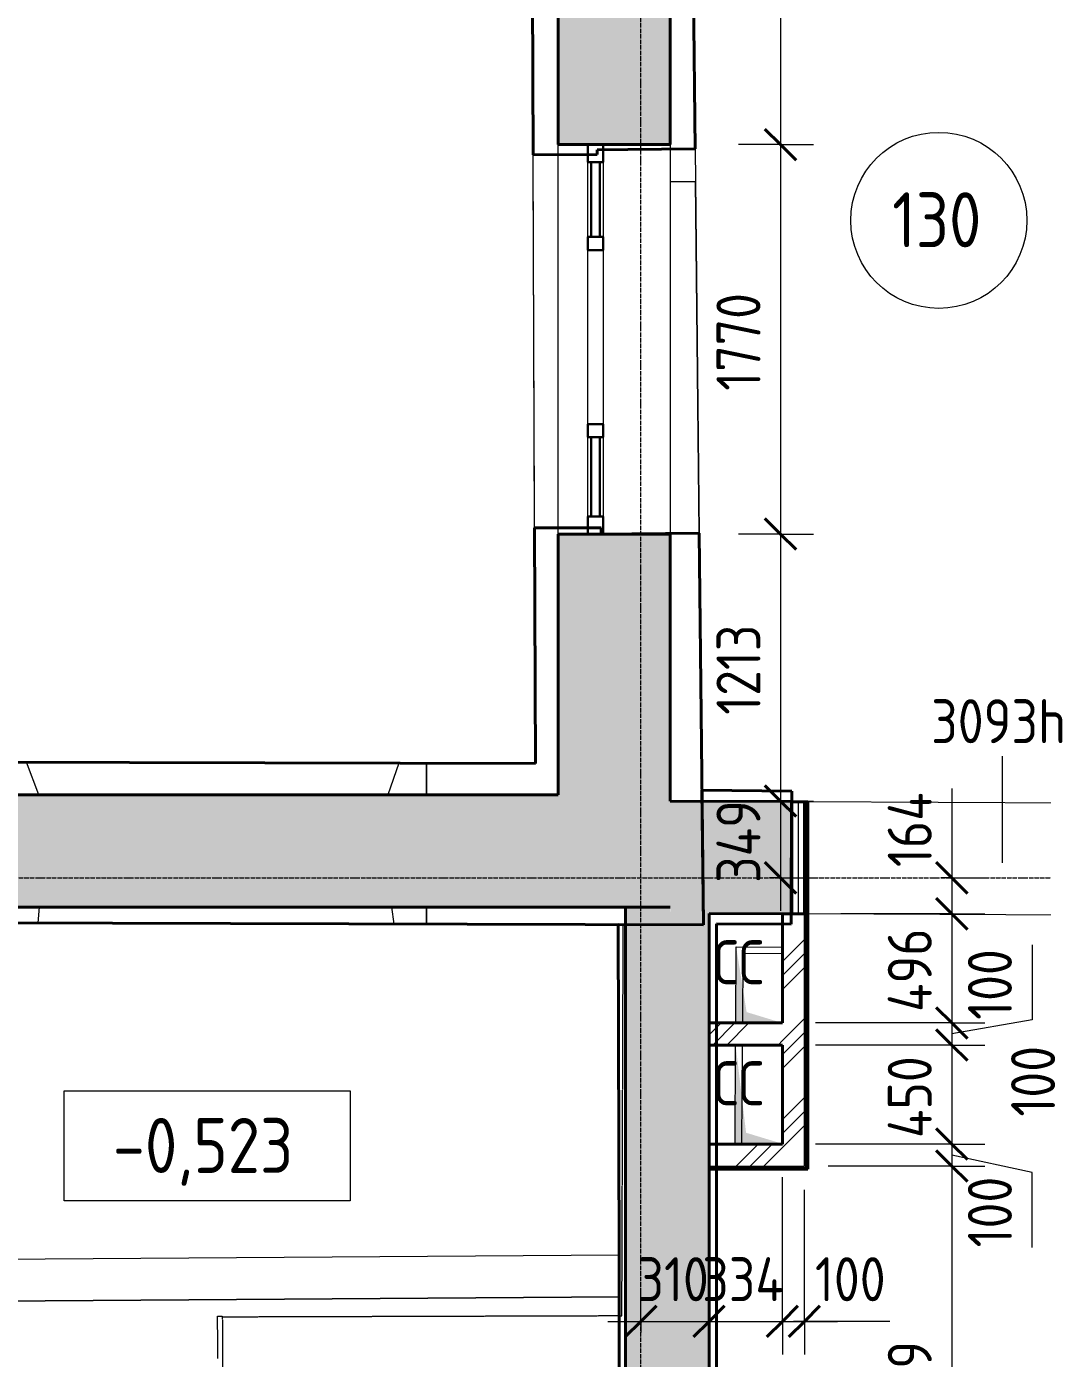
# Model space of a CAD drawing. Header units: millimetres. Extents: x -11886 to 68941, y -8130 to 45506.
# Drawn here: x 43617 to 48235, y 18373 to 24425 of the extents above; entities that cross this region are included whole.
import ezdxf

# ---------------------------------------------------------------- set-up
doc = ezdxf.new("R2010")
doc.units = ezdxf.units.MM
doc.linetypes.add('ADSK_Линия сетки', pattern=[25, 20, -2.5, 0, -2.5])
doc.linetypes.add('ADSK_Сверху', pattern=[4.5, 3, -1.5])
for name, color, linetype, lineweight in [('Аннотация', 7, 'Continuous', 9), ('Витраж', 7, 'Continuous', 18), ('Каркас', 7, 'Continuous', 18), ('Лестницы', 7, 'Continuous', 18), ('Марки помещений', 7, 'Continuous', 20), ('Оси', 7, 'Continuous', 9), ('Отметки', 7, 'Continuous', 9), ('Панели витража', 7, 'Continuous', 18), ('Перекрытие', 7, 'Continuous', 18), ('Размеры', 7, 'Continuous', 9), ('Размеры-100', 7, 'Continuous', 9), ('Стены', 7, 'Continuous', 18), ('Стены внутренние', 7, 'Continuous', 18), ('Стены наружные', 7, 'Continuous', 18), ('Стены штриховка', 7, 'Continuous', 18), ('Узлы', 7, 'Continuous', 18)]:
    doc.layers.add(name, color=color, linetype=linetype, lineweight=lineweight)
doc.layers.add('Линии', color=7, linetype='Continuous', lineweight=9, true_color=0x00a600)
doc.layers.add('Стены разрез', color=7, linetype='Continuous', lineweight=40, true_color=0xbb5389)
doc.styles.add('GOST Common_1', font='GOST_Common.ttf', dxfattribs={"width": 0.9, "height": 200})
doc.styles.add('GOST Common_2', font='GOST_Common.ttf', dxfattribs={"width": 0.9, "height": 250})
doc.dimstyles.new('ADSK_Основной_2_мм_Округление_до_1_мм_1', dxfattribs={"dimscale": 304.8, "dimtxt": 201.142999, "dimasz": 0.463911, "dimexe": 0.492126, "dimexo": 0.492126, "dimgap": 0.098425, "dimtad": 1, "dimdec": 0, "dimdsep": 46, "dimtxsty": 'GOST Common_1', "dimblk1": 'OBLIQUE', "dimblk2": 'OBLIQUE', "dimsah": 1, "dimcen": 0.09, "dimdle": 0.492126, "dimazin": 2, "dimtfac": 1, "dimtdec": 4, "dimtix": 1, "dimtmove": 1, "dimatfit": 3, "dimfxl": 1, "dimtvp": 1, "dimtolj": 1, "dimtzin": 0, "dimlwd": 20, "dimlwe": 20, "dimarcsym": 2})
doc.dimstyles.new('ADSK_Основной_2_мм_Округление_до_1_мм_2', dxfattribs={"dimscale": 304.8, "dimtxt": 201.142999, "dimasz": 0.463911, "dimexe": 0.492126, "dimexo": 0.492126, "dimgap": 0.098425, "dimtad": 1, "dimdec": 0, "dimdsep": 46, "dimtxsty": 'GOST Common_1', "dimblk1": 'OBLIQUE', "dimblk2": 'OBLIQUE', "dimsah": 1, "dimcen": 0.09, "dimdle": 0.492126, "dimazin": 2, "dimtfac": 1, "dimtdec": 4, "dimtix": 1, "dimtmove": 0, "dimatfit": 3, "dimfxl": 1, "dimtvp": 1, "dimtolj": 1, "dimtzin": 0, "dimlwd": 20, "dimlwe": 20, "dimarcsym": 2})
doc.dimstyles.new('ADSK_Основной_2_мм_Округление_до_1_мм_3', dxfattribs={"dimscale": 304.8, "dimtxt": 201.142999, "dimasz": 0.463911, "dimexe": 0.492126, "dimexo": 0.492126, "dimgap": 0.098425, "dimtad": 1, "dimdec": 0, "dimdsep": 46, "dimtxsty": 'GOST Common_1', "dimblk1": 'OBLIQUE', "dimblk2": 'OBLIQUE', "dimsah": 1, "dimcen": 0.09, "dimdle": 0.492126, "dimazin": 2, "dimtfac": 1, "dimtdec": 4, "dimtix": 1, "dimtmove": 0, "dimatfit": 3, "dimfxl": 1, "dimtvp": 1, "dimtolj": 1, "dimtzin": 0, "dimlwd": 20, "dimlwe": 20, "dimarcsym": 2})
pattern_1 = [(45, (0, 0), (-179.6051, 179.6051), []), (45, (63.5, 0), (0, 359.2102), []), (45, (-63.5, 0), (0, 359.2102), [])]

# ---------------------------------------------------------------- blocks, each defined once
blk = doc.blocks.new('Существующие стены 1 эт - Существующие стены 1 эт-653793-01 План 1-го этажа кладочный')
at = {"layer": 'Стены', "color": 243, "true_color": 0xbb5389}
for p, q in [((45930.2, 21076.8), (45913.6, 25765.5)), ((46351, 23866.7), (46238.2, 23865.5)), ((46657, 23869.9), (46351, 23866.7)), ((46657, 23869.9), (46675.3, 22123.8)), ((46168.2, 23843.3), (45920.4, 23842.5)), ((45926.4, 22146.9), (45920.4, 23842.5)), ((46543.2, 23720.9), (46658.5, 23722.1)), ((46675.2, 22126.4), (46658.5, 23722.1)), ((45926.4, 22146.9), (46168.2, 22147.8)), ((46238.2, 22119.3), (46369.3, 22120.6)), ((46369.3, 22120.6), (46675.3, 22123.8)), ((46674.8, 22126.4), (46543.2, 22125)), ((45309.9, 21078.4), (43617.1, 21082.6)), ((43673.1, 20934.1), (43617.1, 21082.6)), ((43673.1, 20934.1), (43617.1, 21082.6)), ((45309.9, 21078.4), (45258.7, 20934.1)), ((45309.9, 21078.4), (45258.7, 20934.1)), ((45434.5, 21078.1), (45309.9, 21078.4)), ((45434.5, 20934.1), (45434.5, 21078.1)), ((45434.5, 21078.1), (45930.2, 21076.8)), ((45434.5, 21078.1), (45434.5, 20934.1)), ((43669.9, 20351.9), (43676, 20424.1)), ((43669.9, 20351.9), (43676, 20424.1)), ((45276.5, 20424.1), (45286.7, 20347)), ((45276.5, 20424.1), (45286.7, 20347)), ((45434.5, 20346.6), (45434.5, 20424.1)), ((45434.5, 20424.1), (45434.5, 20346.6)), ((43534.5, 20352.3), (43669.9, 20351.9)), ((43669.9, 20351.9), (45286.7, 20347)), ((45286.7, 20347), (45434.5, 20346.6)), ((46306.2, 20344), (45434.5, 20346.6)), ((46339.9, 20343.9), (46306.2, 20344)), ((46310.5, 18842.4), (46306.2, 20344)), ((46306.2, 20344), (46339.9, 20343.9)), ((46311.1, 18747.6), (46310.5, 18842.4)), ((46311.8, 18629.8), (46311.7, 18652.7)), ((46308, 16186.6), (46311.8, 18629.8))]:
    blk.add_line(p, q, dxfattribs=at)
at = {"layer": 'Стены', "color": 233, "true_color": 0xc16495}
blk.add_line((46311.7, 18652.7), (46311.1, 18747.6), dxfattribs=at)
at = {"layer": 'Стены разрез'}
for p, q in [((45920.4, 23842.5), (45912.5, 26070.1)), ((46657, 23869.9), (46641.7, 25326.9)), ((46351, 23866.7), (46211, 23865.2)), ((46211.2, 23843.5), (46211, 23865.2)), ((46657, 23869.9), (46351, 23866.7)), ((45920.4, 23842.5), (46211.2, 23843.5)), ((45926.4, 22146.9), (46229, 22148)), ((45926.4, 22146.9), (45930.2, 21076.8)), ((46229, 22148), (46229.3, 22119.2)), ((46229.3, 22119.2), (46369.3, 22120.6)), ((46675.3, 22123.8), (46369.3, 22120.6)), ((46693.9, 20342.8), (46675.3, 22123.8)), ((45930.2, 21076.8), (41524.8, 21087.8)), ((47095.5, 20949.8), (46687.5, 20954.7)), ((46687.5, 20954.7), (46693.9, 20342.8)), ((47095.5, 20949.8), (47093.6, 20346.8)), ((42668.3, 20354.9), (46693.9, 20342.8)), ((46693.9, 20342.8), (46306.2, 20344)), ((46306.2, 20344), (46310.5, 18842.4)), ((46753.5, 20347.9), (47093.6, 20346.8)), ((46753.5, 20347.9), (46754.6, 12979.9)), ((46310.5, 18842.4), (46311.1, 18747.6)), ((46311.7, 18652.7), (46311.8, 18629.8)), ((46311.8, 18629.8), (46303.4, 13275.5))]:
    blk.add_line(p, q, dxfattribs=at)
at = {"layer": 'Стены разрез', "color": 233, "true_color": 0xc16495}
blk.add_line((46311.1, 18747.6), (46311.7, 18652.7), dxfattribs=at)
blk = doc.blocks.new('ADSK_БалкаЖБ_Прямоугольная - 189_7х233мм-820221-01 План 1-го этажа кладочный')
at = {"layer": 'Каркас'}
for p, q in [((-1818.2, 94.8), (-1818.2, 0)), ((-1818.2, -94.9), (-1818.2, 94.8)), ((1818.2, 94.8), (-1818.2, 94.8)), ((-1818.2, 94.8), (1818.2, 94.8)), ((1818.2, 94.8), (1818.2, -94.9)), ((1818.2, -53.3), (1818.2, 94.8)), ((-1818.2, 0), (-1818.2, -94.9)), ((1818.2, -94.9), (1818.2, -53.3)), ((-1818.2, -94.9), (1818.2, -94.9)), ((-1818.2, -94.9), (1817.9, -94.9))]:
    blk.add_line(p, q, dxfattribs=at)
blk = doc.blocks.new('Системная панель - _AR_Стекло_40мм_привязка по центру-V94-01 План 1-го этажа кладочный')
at = {"layer": 'Панели витража', "lineweight": 30}
for p, q in [((180, 20), (-180, 20)), ((-180, 20), (-180, -20)), ((180, -20), (180, 20)), ((-180, -20), (180, -20))]:
    blk.add_line(p, q, dxfattribs=at)
blk = doc.blocks.new('Прямоугольный импост - 70х20_60мм-V95-01 План 1-го этажа кладочный')
at = {"layer": 'Витраж', "lineweight": 30}
for p, q in [((-80, 35), (0, 35)), ((-80, -35), (-80, 35)), ((0, 35), (0, -35)), ((0, -35), (-80, -35))]:
    blk.add_line(p, q, dxfattribs=at)
blk = doc.blocks.new('Прямоугольный импост - 70х20_60мм-V96-01 План 1-го этажа кладочный')
at = {"layer": 'Витраж', "lineweight": 30}
for p, q in [((0, 35), (-80, 35)), ((-80, 35), (-80, -35)), ((0, -35), (0, 35)), ((-80, -35), (0, -35))]:
    blk.add_line(p, q, dxfattribs=at)
blk = doc.blocks.new('Системная панель - _AR_Стекло_40мм_привязка по центру-1425111-01 План 1-го этажа кладочный')
at = {"layer": 'Панели витража', "lineweight": 30}
for p, q in [((170, 20), (-170, 20)), ((-170, 20), (-170, -20)), ((170, -20), (170, 20)), ((-170, -20), (170, -20))]:
    blk.add_line(p, q, dxfattribs=at)
blk = doc.blocks.new('Прямоугольный импост - 70х60мм-1225009-01 План 1-го этажа кладочный')
at = {"layer": 'Витраж'}
for p, q in [((-6006, 9731.9), (-6006, 10091.9)), ((-5936, 10091.9), (-5936, 9731.9))]:
    blk.add_line(p, q, dxfattribs=at)
blk = doc.blocks.new('Прямоугольный импост - 70х60мм-1425109-01 План 1-го этажа кладочный')
at = {"layer": 'Витраж'}
for p, q in [((46168.2, 23469.2), (46168.2, 23809.2)), ((46238.2, 23809.2), (46238.2, 23469.2))]:
    blk.add_line(p, q, dxfattribs=at)
blk = doc.blocks.new('Прямоугольный импост - 70х60мм-V97-01 План 1-го этажа кладочный')
at = {"layer": 'Витраж', "lineweight": 30}
for p, q in [((-30, 35), (30, 35)), ((-30, -35), (-30, 35)), ((30, 35), (30, -35)), ((30, -35), (-30, -35))]:
    blk.add_line(p, q, dxfattribs=at)
blk = doc.blocks.new('Прямоугольный импост - 70х60мм-1243040-01 План 1-го этажа кладочный')
at = {"layer": 'Витраж'}
for p, q in [((46168.2, 22619.2), (46168.2, 23409.2)), ((46238.2, 23409.2), (46238.2, 22619.2))]:
    blk.add_line(p, q, dxfattribs=at)
blk = doc.blocks.new('ADSK_Марка_Помещение_ОдноЗначение - Номер-247393-01 План 1-го этажа кладочный')
at = {"layer": 'Марки помещений'}
blk.add_circle((0, 0), 4, dxfattribs=at)
blk = doc.blocks.new('Высотные отметки - Рамка-5093-01 План 1-го этажа кладочный')
at = {"layer": 'Аннотация', "lineweight": 20}
for p, q in [((-6.5, 0), (-6.5, 5)), ((-6.5, 5), (6.5, 5)), ((6.5, 5), (6.5, 0)), ((6.5, 0), (-6.5, 0))]:
    blk.add_line(p, q, dxfattribs=at)
blk = doc.blocks.new('DIMBLOCK484-01 План 1-го этажа кладочный')
at = {"layer": 'Размеры-100', "lineweight": 40, "transparency": 16777216}
for p, q in [((48574.4, 19953.9), (48503.7, 20024.6)), ((48574.4, 19853.9), (48503.7, 19924.6)), ((48574.4, 19953.9), (48645.1, 19883.2)), ((48574.4, 19853.9), (48645.1, 19783.2))]:
    blk.add_line(p, q, dxfattribs=at)
at = {"layer": 'Размеры-100', "lineweight": 20, "transparency": 16777216}
for p, q in [((48574.4, 19953.9), (48424.4, 19953.9)), ((48574.4, 19853.9), (48574.4, 19953.9)), ((48574.4, 19953.9), (48924.4, 19953.9)), ((48384.3, 19812.4), (48574.4, 19903.9)), ((48574.4, 19853.9), (48424.4, 19853.9)), ((48574.4, 19853.9), (48866.9, 19853.9)), ((48384.3, 19471.5), (48384.3, 19812.4))]:
    blk.add_line(p, q, dxfattribs=at)
at = {"layer": 'Размеры-100', "color": 0, "lineweight": 20, "transparency": 16777216, "insert": (48093, 19471.5), "char_height": 200, "width": 409.104, "attachment_point": 1, "rotation": 90, "line_spacing_factor": 1.022761, "style": 'GOST Common_1'}
blk.add_mtext('100', dxfattribs=at)
blk = doc.blocks.new('_Oblique')
at = {"color": 0, "linetype": 'ByBlock', "lineweight": -2}
blk.add_line((-0.5, -0.5), (0.5, 0.5), dxfattribs=at)
blk = doc.blocks.new('DIMBLOCK487-01 План 1-го этажа кладочный')
at = {"layer": 'Размеры-100', "lineweight": 20, "transparency": 16777216}
for p, q in [((47823.7, 20963.3), (47823.7, 20605.3)), ((47823.7, 20706.8), (47823.7, 20393)), ((47823.7, 20605.3), (47823.7, 20474.9)), ((47823.7, 20556.8), (47773.7, 20556.8)), ((47823.7, 20556.8), (47973.7, 20556.8)), ((47823.7, 20393), (47318.5, 20393)), ((47823.7, 20393), (47973.7, 20393))]:
    blk.add_line(p, q, dxfattribs=at)
at = {"layer": 'Размеры-100', "lineweight": 40, "transparency": 16777216}
for p, q in [((47823.7, 20556.8), (47753, 20627.5)), ((47823.7, 20556.8), (47894.4, 20486.1)), ((47823.7, 20393), (47753, 20463.7)), ((47823.7, 20393), (47894.4, 20322.3))]:
    blk.add_line(p, q, dxfattribs=at)
at = {"layer": 'Размеры-100', "color": 0, "lineweight": 20, "transparency": 16777216, "insert": (47532.4, 20605.3), "char_height": 200, "width": 429.56, "attachment_point": 1, "rotation": 90, "line_spacing_factor": 1.022761, "style": 'GOST Common_1'}
blk.add_mtext('164', dxfattribs=at)
blk = doc.blocks.new('DIMBLOCK488-01 План 1-го этажа кладочный')
at = {"layer": 'Размеры-100', "lineweight": 40, "transparency": 16777216}
for p, q in [((47823.7, 20393), (47753, 20463.7)), ((47823.7, 20393), (47894.4, 20322.3)), ((47823.7, 19896.9), (47753, 19967.6)), ((47823.7, 19896.9), (47894.4, 19826.2))]:
    blk.add_line(p, q, dxfattribs=at)
at = {"layer": 'Размеры-100', "lineweight": 20, "transparency": 16777216}
for p, q in [((47823.7, 20393), (47318.5, 20393)), ((47823.7, 20393), (47823.7, 19896.9)), ((47823.7, 20393), (47973.7, 20393)), ((47823.7, 19896.9), (47203.5, 19896.9)), ((47823.7, 19896.9), (47973.7, 19896.9))]:
    blk.add_line(p, q, dxfattribs=at)
at = {"layer": 'Размеры-100', "color": 0, "lineweight": 20, "transparency": 16777216, "insert": (47532.4, 19947.2), "char_height": 200, "width": 474.561, "attachment_point": 1, "rotation": 90, "line_spacing_factor": 1.022761, "style": 'GOST Common_1'}
blk.add_mtext('496', dxfattribs=at)
blk = doc.blocks.new('DIMBLOCK489-01 План 1-го этажа кладочный')
at = {"layer": 'Размеры-100', "lineweight": 20, "transparency": 16777216}
for p, q in [((48188.3, 20252.2), (48188.3, 19911.3)), ((47823.7, 19896.9), (47203.5, 19896.9)), ((48188.3, 19911.3), (47823.7, 19846.9)), ((47823.7, 19896.9), (47823.7, 19796.9)), ((47823.7, 19896.9), (47973.7, 19896.9)), ((47823.7, 19796.9), (47203.5, 19796.9)), ((47823.7, 19796.9), (47973.7, 19796.9))]:
    blk.add_line(p, q, dxfattribs=at)
at = {"layer": 'Размеры-100', "lineweight": 40, "transparency": 16777216}
for p, q in [((47823.7, 19896.9), (47753, 19967.6)), ((47823.7, 19796.9), (47753, 19867.6)), ((47823.7, 19896.9), (47894.4, 19826.2)), ((47823.7, 19796.9), (47894.4, 19726.2))]:
    blk.add_line(p, q, dxfattribs=at)
at = {"layer": 'Размеры-100', "color": 0, "lineweight": 20, "transparency": 16777216, "insert": (47896.9, 19911.3), "char_height": 200, "width": 409.104, "attachment_point": 1, "rotation": 90, "line_spacing_factor": 1.022761, "style": 'GOST Common_1'}
blk.add_mtext('100', dxfattribs=at)
blk = doc.blocks.new('DIMBLOCK490-01 План 1-го этажа кладочный')
at = {"layer": 'Размеры-100', "lineweight": 40, "transparency": 16777216}
for p, q in [((47823.7, 19796.9), (47753, 19867.6)), ((47823.7, 19796.9), (47894.4, 19726.2)), ((47823.7, 19346.9), (47753, 19417.6)), ((47823.7, 19346.9), (47894.4, 19276.2))]:
    blk.add_line(p, q, dxfattribs=at)
at = {"layer": 'Размеры-100', "lineweight": 20, "transparency": 16777216}
for p, q in [((47823.7, 19796.9), (47203.5, 19796.9)), ((47823.7, 19796.9), (47823.7, 19346.9)), ((47823.7, 19796.9), (47973.7, 19796.9)), ((47823.7, 19346.9), (47203.5, 19346.9)), ((47823.7, 19346.9), (47973.7, 19346.9))]:
    blk.add_line(p, q, dxfattribs=at)
at = {"layer": 'Размеры-100', "color": 0, "lineweight": 20, "transparency": 16777216, "insert": (47532.4, 19374.2), "char_height": 200, "width": 474.561, "attachment_point": 1, "rotation": 90, "line_spacing_factor": 1.022761, "style": 'GOST Common_1'}
blk.add_mtext('450', dxfattribs=at)
blk = doc.blocks.new('DIMBLOCK491-01 План 1-го этажа кладочный')
at = {"layer": 'Размеры-100', "lineweight": 40, "transparency": 16777216}
for p, q in [((47823.7, 19346.9), (47753, 19417.6)), ((47823.7, 19246.9), (47753, 19317.6)), ((47823.7, 19346.9), (47894.4, 19276.2)), ((47823.7, 19246.9), (47894.4, 19176.2))]:
    blk.add_line(p, q, dxfattribs=at)
at = {"layer": 'Размеры-100', "lineweight": 20, "transparency": 16777216}
for p, q in [((47823.7, 19346.9), (47203.5, 19346.9)), ((47823.7, 19346.9), (47823.7, 19246.9)), ((47823.7, 19346.9), (47973.7, 19346.9)), ((48188.3, 19218.1), (47823.7, 19296.9)), ((47823.7, 19246.9), (47261, 19246.9)), ((47823.7, 19246.9), (47973.7, 19246.9)), ((48188.3, 18877.1), (48188.3, 19218.1))]:
    blk.add_line(p, q, dxfattribs=at)
at = {"layer": 'Размеры-100', "color": 0, "lineweight": 20, "transparency": 16777216, "insert": (47896.9, 18877.1), "char_height": 200, "width": 409.104, "attachment_point": 1, "rotation": 90, "line_spacing_factor": 1.022761, "style": 'GOST Common_1'}
blk.add_mtext('100', dxfattribs=at)
blk = doc.blocks.new('DIMBLOCK492-01 План 1-го этажа кладочный')
at = {"layer": 'Размеры-100', "lineweight": 40, "transparency": 16777216}
for p, q in [((47823.7, 19246.9), (47753, 19317.6)), ((47823.7, 19246.9), (47894.4, 19176.2)), ((47823.7, 17198), (47753, 17268.7)), ((47823.7, 17198), (47894.4, 17127.3))]:
    blk.add_line(p, q, dxfattribs=at)
at = {"layer": 'Размеры-100', "lineweight": 20, "transparency": 16777216}
for p, q in [((47823.7, 19246.9), (47261, 19246.9)), ((47823.7, 19246.9), (47823.7, 17198)), ((47823.7, 19246.9), (47973.7, 19246.9)), ((47823.7, 17198), (47559.3, 17198)), ((47823.7, 17198), (47973.7, 17198))]:
    blk.add_line(p, q, dxfattribs=at)
at = {"layer": 'Размеры-100', "color": 0, "lineweight": 20, "transparency": 16777216, "insert": (47532.4, 17961.6), "char_height": 200, "width": 625.93, "attachment_point": 1, "rotation": 90, "line_spacing_factor": 1.022761, "style": 'GOST Common_1'}
blk.add_mtext('2049', dxfattribs=at)
blk = doc.blocks.new('DIMBLOCK645-01 План 1-го этажа кладочный')
at = {"layer": 'Размеры-100', "lineweight": 40, "transparency": 16777216}
for p, q in [((47044.9, 25951.1), (46974.2, 26021.8)), ((47044.9, 25951.1), (47115.6, 25880.4)), ((47044.9, 23889.2), (46974.2, 23959.9)), ((47044.9, 23889.2), (47115.6, 23818.5))]:
    blk.add_line(p, q, dxfattribs=at)
at = {"layer": 'Размеры-100', "lineweight": 20, "transparency": 16777216}
for p, q in [((47044.9, 25951.1), (46994.8, 25951.1)), ((47044.9, 25951.1), (47044.9, 23889.2)), ((47044.9, 25951.1), (47194.9, 25951.1)), ((47044.9, 23889.2), (46853.2, 23889.2)), ((47044.9, 23889.2), (47194.9, 23889.2))]:
    blk.add_line(p, q, dxfattribs=at)
at = {"layer": 'Размеры-100', "color": 0, "lineweight": 20, "transparency": 16777216, "insert": (46753.5, 24667.9), "char_height": 200, "width": 605.475, "attachment_point": 1, "rotation": 90, "line_spacing_factor": 1.022761, "style": 'GOST Common_1'}
blk.add_mtext('2062', dxfattribs=at)
blk = doc.blocks.new('DIMBLOCK646-01 План 1-го этажа кладочный')
at = {"layer": 'Размеры-100', "lineweight": 40, "transparency": 16777216}
for p, q in [((47044.9, 23889.2), (46974.2, 23959.9)), ((47044.9, 23889.2), (47115.6, 23818.5)), ((47044.9, 22119.2), (46974.2, 22189.9)), ((47044.9, 22119.2), (47115.6, 22048.5))]:
    blk.add_line(p, q, dxfattribs=at)
at = {"layer": 'Размеры-100', "lineweight": 20, "transparency": 16777216}
for p, q in [((47044.9, 23889.2), (46853.2, 23889.2)), ((47044.9, 23889.2), (47044.9, 22119.2)), ((47044.9, 23889.2), (47194.9, 23889.2)), ((47044.9, 22119.2), (46853.2, 22119.2)), ((47044.9, 22119.2), (47194.9, 22119.2))]:
    blk.add_line(p, q, dxfattribs=at)
at = {"layer": 'Размеры-100', "color": 0, "lineweight": 20, "transparency": 16777216, "insert": (46753.5, 22770.6), "char_height": 200, "width": 560.473, "attachment_point": 1, "rotation": 90, "line_spacing_factor": 1.022761, "style": 'GOST Common_1'}
blk.add_mtext('1770', dxfattribs=at)
blk = doc.blocks.new('DIMBLOCK647-01 План 1-го этажа кладочный')
at = {"layer": 'Размеры-100', "lineweight": 40, "transparency": 16777216}
for p, q in [((47044.9, 22119.2), (46974.2, 22189.9)), ((47044.9, 22119.2), (47115.6, 22048.5)), ((47044.9, 20905.8), (46974.2, 20976.5)), ((47044.9, 20905.8), (47115.6, 20835.1))]:
    blk.add_line(p, q, dxfattribs=at)
at = {"layer": 'Размеры-100', "lineweight": 20, "transparency": 16777216}
for p, q in [((47044.9, 22119.2), (46853.2, 22119.2)), ((47044.9, 22119.2), (47044.9, 20905.8)), ((47044.9, 22119.2), (47194.9, 22119.2)), ((47044.9, 20905.8), (46693.2, 20905.8)), ((47044.9, 20905.8), (47194.9, 20905.8))]:
    blk.add_line(p, q, dxfattribs=at)
at = {"layer": 'Размеры-100', "color": 0, "lineweight": 20, "transparency": 16777216, "insert": (46753.5, 21297.7), "char_height": 200, "width": 515.472, "attachment_point": 1, "rotation": 90, "line_spacing_factor": 1.022761, "style": 'GOST Common_1'}
blk.add_mtext('1213', dxfattribs=at)
blk = doc.blocks.new('DIMBLOCK648-01 План 1-го этажа кладочный')
at = {"layer": 'Размеры-100', "lineweight": 40, "transparency": 16777216}
for p, q in [((47044.9, 20905.8), (46974.2, 20976.5)), ((47044.9, 20905.8), (47115.6, 20835.1)), ((47044.9, 20556.8), (46974.2, 20627.5)), ((47044.9, 20556.8), (47115.6, 20486.1))]:
    blk.add_line(p, q, dxfattribs=at)
at = {"layer": 'Размеры-100', "lineweight": 20, "transparency": 16777216}
for p, q in [((47044.9, 20905.8), (46693.2, 20905.8)), ((47044.9, 20905.8), (47044.9, 20406.8)), ((47044.9, 20905.8), (47194.9, 20905.8)), ((47044.9, 20556.8), (46994.8, 20556.8)), ((47044.9, 20556.8), (47194.9, 20556.8))]:
    blk.add_line(p, q, dxfattribs=at)
at = {"layer": 'Размеры-100', "color": 0, "lineweight": 20, "transparency": 16777216, "insert": (46753.5, 20533.6), "char_height": 200, "width": 474.561, "attachment_point": 1, "rotation": 90, "line_spacing_factor": 1.022761, "style": 'GOST Common_1'}
blk.add_mtext('349', dxfattribs=at)
blk = doc.blocks.new('DIMBLOCK732-01 План 1-го этажа кладочный')
at = {"layer": 'Размеры-100', "lineweight": 20, "transparency": 16777216}
for p, q in [((46409.9, 18540.9), (46409.9, 18690.9)), ((46719.9, 18540.9), (46719.9, 18690.9)), ((46259.9, 18540.9), (46719.9, 18540.9)), ((46409.9, 18540.9), (46409.9, 18490.9)), ((46719.9, 18540.9), (46719.9, 18490.9))]:
    blk.add_line(p, q, dxfattribs=at)
at = {"layer": 'Размеры-100', "lineweight": 40, "transparency": 16777216}
for p, q in [((46409.9, 18540.9), (46480.6, 18611.6)), ((46719.9, 18540.9), (46790.6, 18611.6)), ((46409.9, 18540.9), (46339.2, 18470.2)), ((46719.9, 18540.9), (46649.2, 18470.2))]:
    blk.add_line(p, q, dxfattribs=at)
at = {"layer": 'Размеры-100', "color": 0, "lineweight": 20, "transparency": 16777216, "insert": (46394.4, 18832.3), "char_height": 200, "width": 409.104, "attachment_point": 1, "line_spacing_factor": 1.022761, "style": 'GOST Common_1'}
blk.add_mtext('310', dxfattribs=at)
blk = doc.blocks.new('DIMBLOCK733-01 План 1-го этажа кладочный')
at = {"layer": 'Размеры-100', "lineweight": 20, "transparency": 16777216}
for p, q in [((47053.5, 18540.9), (47053.5, 19196.9)), ((46719.9, 18540.9), (46719.9, 18690.9)), ((46719.9, 18540.9), (47053.5, 18540.9)), ((46719.9, 18540.9), (46719.9, 18490.9)), ((47053.5, 18540.9), (47053.5, 18390.9))]:
    blk.add_line(p, q, dxfattribs=at)
at = {"layer": 'Размеры-100', "lineweight": 40, "transparency": 16777216}
for p, q in [((46719.9, 18540.9), (46790.6, 18611.6)), ((47053.5, 18540.9), (47124.2, 18611.6)), ((46719.9, 18540.9), (46649.2, 18470.2)), ((47053.5, 18540.9), (46982.8, 18470.2))]:
    blk.add_line(p, q, dxfattribs=at)
at = {"layer": 'Размеры-100', "color": 0, "lineweight": 20, "transparency": 16777216, "insert": (46688.9, 18832.3), "char_height": 200, "width": 474.561, "attachment_point": 1, "line_spacing_factor": 1.022761, "style": 'GOST Common_1'}
blk.add_mtext('334', dxfattribs=at)
blk = doc.blocks.new('DIMBLOCK734-01 План 1-го этажа кладочный')
at = {"layer": 'Размеры-100', "lineweight": 20, "transparency": 16777216}
for p, q in [((47053.5, 18540.9), (47053.5, 19196.9)), ((47153.5, 18540.9), (47153.5, 19139.4)), ((47053.5, 18540.9), (47303.5, 18540.9)), ((47053.5, 18540.9), (47053.5, 18390.9)), ((47201.5, 18540.9), (47103.5, 18540.9)), ((47153.5, 18540.9), (47153.5, 18390.9)), ((47542.4, 18540.9), (47201.5, 18540.9))]:
    blk.add_line(p, q, dxfattribs=at)
at = {"layer": 'Размеры-100', "lineweight": 40, "transparency": 16777216}
for p, q in [((47053.5, 18540.9), (47124.2, 18611.6)), ((47153.5, 18540.9), (47224.2, 18611.6)), ((47053.5, 18540.9), (46982.8, 18470.2)), ((47153.5, 18540.9), (47082.8, 18470.2))]:
    blk.add_line(p, q, dxfattribs=at)
at = {"layer": 'Размеры-100', "color": 0, "lineweight": 20, "transparency": 16777216, "insert": (47201.5, 18832.3), "char_height": 200, "width": 409.104, "attachment_point": 1, "line_spacing_factor": 1.022761, "style": 'GOST Common_1'}
blk.add_mtext('100', dxfattribs=at)

msp = doc.modelspace()

# ---------------------------------------------------------------- hatches: boundary and pattern name
at = {"layer": 'Стены внутренние', "true_color": 0xc0c0c0}
msp.add_hatch(color=9, dxfattribs=at).paths.add_polyline_path([(46339.9, 12936.8), (46719.9, 12940.4), (46719.9, 20395), (46543.2, 20395.8), (46542.5, 20424.1), (46339.9, 20424.1), (46339.9, 12979.9)])
at = {"layer": 'Стены внутренние', "lineweight": 9}
h = msp.add_hatch(dxfattribs=at)
h.set_pattern_fill('FP_3', color=256, style=0, pattern_type=2)
h.set_pattern_definition(pattern_1)
h.paths.add_polyline_path([(47053.5, 19246.9), (47153.5, 19246.9), (47153.5, 20393), (47053.5, 20393), (47053.5, 19346.9)])
h = msp.add_hatch(dxfattribs=at)
h.set_pattern_fill('FP_3', color=256, style=0, pattern_type=2)
h.set_pattern_definition(pattern_1)
h.paths.add_polyline_path([(46719.9, 19796.9), (47053.5, 19796.9), (47053.5, 19896.9), (46719.9, 19896.9)])
h = msp.add_hatch(dxfattribs=at)
h.set_pattern_fill('FP_3', color=256, style=0, pattern_type=2)
h.set_pattern_definition(pattern_1)
h.paths.add_polyline_path([(46834.3, 19246.9), (47053.5, 19246.9), (47053.5, 19346.9), (46719.9, 19346.9), (46719.9, 19246.9), (46754.6, 19246.9)])
at = {"layer": 'Стены наружные', "true_color": 0xc0c0c0}
h = msp.add_hatch(color=9, dxfattribs=at)
h.paths.add_polyline_path([(46078.8, 20934.1), (46543.2, 20934.1), (46543.2, 22119.2), (46033.2, 22119.2), (46033.2, 20934.1)])
h.paths.add_polyline_path([(46033.2, 23889.2), (46543.2, 23889.2), (46543.2, 26071.1), (46033.2, 26070.1), (46033.2, 23913)])
h.paths.add_polyline_path([(46033.2, 27841.1), (46543.2, 27841.1), (46543.2, 30057.4), (46033.2, 30057.4), (46033.2, 27929.2)])
h.paths.add_polyline_path([(46399.5, 31827.4), (46543.2, 31827.4), (46543.2, 34118.8), (46033.2, 34118.8), (46033.2, 31827.4), (46396.8, 31827.4)])
h.paths.add_polyline_path([(46187.7, 35888.8), (46543.2, 35888.8), (46543.2, 43249.2), (46033.2, 43249.2), (46033.2, 35888.8)])
h = msp.add_hatch(color=9, dxfattribs=at)
h.paths.add_polyline_path([(46507.7, 20424.1), (46543.2, 20424.1), (46543.2, 20934.1), (41597.6, 20934.1), (41597.6, 20424.1), (42559, 20424.9), (42630.3, 20425.5), (42630.3, 20424.1), (46339.9, 20424.1)])
h.paths.add_polyline_path([(38666.8, 20424.1), (39867.6, 20424.1), (39867.6, 20934.1), (37457.2, 20934.1), (37457.2, 20424.1), (38636.1, 20424.1)])
h.paths.add_polyline_path([(35727.2, 20424.1), (35727.2, 20934.1), (34466.1, 20934.1), (34466.1, 20424.1), (34489, 20424.1)])
h.paths.add_polyline_path([(32259.6, 20424.1), (32736.1, 20424.1), (32736.1, 20934.1), (30807, 20934.1), (30807, 20673.6), (30826.8, 20673.6), (30827.2, 20424.1), (31552.6, 20424.1)])
h = msp.add_hatch(color=9, dxfattribs=at)
h.paths.add_polyline_path([(49555.8, 20381.9), (49558.1, 20891.9), (49077, 20893.7), (49074.6, 20384.1), (49537.9, 20382)])
h.paths.add_polyline_path([(47093, 20393.3), (47095.4, 20903.3), (46543.2, 20905.8), (46543.2, 20395.8), (47053.5, 20393.5)])
at = {"layer": 'Узлы', "true_color": 0x808080}
for points in [[(46890.7, 19896.9), (47053.5, 19896.9), (46890.7, 19946.4), (46843.2, 20242), (46841.2, 19896.9), (46873, 19896.9)], [(46838, 19347.9), (47053.5, 19347.9), (46888.2, 19398.1), (46840.6, 19796.9), (46838.3, 19398.1)]]:
    msp.add_hatch(color=8, dxfattribs=at).paths.add_polyline_path(points)

# ---------------------------------------------------------------- linework, layer by layer
at = {"layer": 'Аннотация'}
msp.add_line((48054.2, 20624.9), (48054.2, 21108.9), dxfattribs=at)
at = {"layer": 'Лестницы', "linetype": 'ADSK_Сверху'}
for p, q in [((46329.7, 20343.9), (42668.3, 20354.9)), ((46323.5, 18565.6), (46329.7, 20343.9)), ((44485.3, 18564.5), (44506.9, 18564.5)), ((44486.6, 18372.7), (44485.3, 18564.5)), ((46306.9, 18565.5), (44506.9, 18560.2)), ((46306.9, 18565.5), (44506.9, 18560.2)), ((44506.9, 18564.5), (44506.9, 18560.2)), ((44506.9, 18560.2), (44517.5, 14973.4)), ((46306.9, 18565.5), (46323.5, 18565.6)), ((46306.9, 18565.5), (46317.5, 14978.7))]:
    msp.add_line(p, q, dxfattribs=at)
at = {"layer": 'Линии', "color": 8, "lineweight": 18, "true_color": 0x808080}
for p, q in [((46873, 20213.5), (46871.2, 19896.9)), ((47053.5, 20212), (46873, 20213.5)), ((46870.6, 19796.9), (46868, 19347.9))]:
    msp.add_line(p, q, dxfattribs=at)
at = {"layer": 'Оси', "linetype": 'ADSK_Линия сетки'}
for p, q in [((46409.9, -7330.4), (46409.9, 44534.8)), ((-11086.2, 20556.8), (57141.7, 20556.8))]:
    msp.add_line(p, q, dxfattribs=at)
at = {"layer": 'Перекрытие', "color": 7, "true_color": 0xffffff}
for p, q in [((47095.4, 20903.3), (47153.5, 20903)), ((47153.5, 20903), (47153.5, 20901.6))]:
    msp.add_line(p, q, dxfattribs=at)
at = {"layer": 'Перекрытие', "color": 136, "true_color": 0x008080}
for p, q in [((46841.2, 19896.9), (46843.2, 20243.8)), ((46843.2, 20243.8), (47053.5, 20242)), ((46838, 19347.9), (46840.6, 19796.9)), ((47053.5, 19347.9), (46838, 19347.9))]:
    msp.add_line(p, q, dxfattribs=at)
at = {"layer": 'Стены внутренние', "lineweight": 40}
for p, q in [((47096.5, 20901.6), (47096.5, 20393)), ((47168.5, 20901.6), (47096.5, 20901.6)), ((47168.5, 20393), (47168.5, 20901.6)), ((46339.9, 20424.1), (46339.9, 12936.8)), ((46543.2, 20424.1), (46339.9, 20424.1)), ((46719.9, 16736.5), (46719.9, 20395)), ((47053.5, 20393.5), (47053.5, 19896.9)), ((47168.5, 20392.9), (47053.5, 20393.5)), ((47096.5, 20393), (47168.5, 20393)), ((47168.5, 19231.9), (47168.5, 20392.9)), ((47053.5, 19896.9), (46719.9, 19896.9)), ((46719.9, 19796.9), (47053.5, 19796.9)), ((47053.5, 19796.9), (47053.5, 19346.9)), ((47053.5, 19346.9), (46719.9, 19346.9)), ((46719.9, 19231.9), (47168.5, 19231.9))]:
    msp.add_line(p, q, dxfattribs=at)
at = {"layer": 'Стены наружные', "lineweight": 40}
for p, q in [((46033.2, 26071.1), (46033.2, 23889.2)), ((46543.2, 23889.2), (46543.2, 25923.1)), ((46033.2, 23889.2), (46543.2, 23889.2)), ((46033.2, 22119.2), (46033.2, 20934.1)), ((46543.2, 22119.2), (46033.2, 22119.2)), ((46543.2, 20905.8), (46543.2, 22119.2)), ((46033.2, 20934.1), (41597.6, 20934.1)), ((47095.4, 20903.3), (46543.2, 20905.8)), ((47093, 20393.3), (47095.4, 20903.3)), ((41597.6, 20424.1), (46339.9, 20424.1)), ((46719.9, 20395), (47053.5, 20393.5))]:
    msp.add_line(p, q, dxfattribs=at)
at = {"layer": 'Стены наружные'}
for p, q in [((46033.2, 22119.2), (46033.2, 23889.2)), ((46543.2, 23889.2), (46543.2, 22119.2)), ((47153.5, 20903), (48974.4, 20894.6)), ((48959.4, 20384.7), (47168.5, 20392.9))]:
    msp.add_line(p, q, dxfattribs=at)
at = {"layer": 'Стены штриховка'}
for p, q in [((47126.5, 20393), (47126.5, 20901.6)), ((47151.5, 20393), (47151.5, 20901.6)), ((47153.5, 19246.9), (47153.5, 20901.6)), ((47159.5, 20393), (47159.5, 20901.6)), ((47159.5, 19240.9), (47159.5, 20393)), ((46719.9, 19246.9), (47153.5, 19246.9)), ((46719.9, 19240.9), (47159.5, 19240.9))]:
    msp.add_line(p, q, dxfattribs=at)

# ---------------------------------------------------------------- block references
at = {"layer": 'Витраж', "extrusion": (0, 0, -1), "rotation": 90.00000000000026}
for name, p in [('Прямоугольный импост - 70х20_60мм-V95-01 План 1-го этажа кладочный', (-46203.2, 23889.2)), ('Прямоугольный импост - 70х60мм-V97-01 План 1-го этажа кладочный', (-46203.2, 23439.2)), ('Прямоугольный импост - 70х60мм-V97-01 План 1-го этажа кладочный', (-46203.2, 22589.2))]:
    msp.add_blockref(name, p, dxfattribs=at)
at = {"layer": 'Витраж'}
for name, p in [('Прямоугольный импост - 70х60мм-1425109-01 План 1-го этажа кладочный', (0, 0)), ('Прямоугольный импост - 70х60мм-1243040-01 План 1-го этажа кладочный', (0, 0)), ('Прямоугольный импост - 70х60мм-1225009-01 План 1-го этажа кладочный', (52174.3, 12467.2))]:
    msp.add_blockref(name, p, dxfattribs=at)
at = {"layer": 'Витраж', "rotation": 269.9999999999997}
msp.add_blockref('Прямоугольный импост - 70х20_60мм-V96-01 План 1-го этажа кладочный', (46203.2, 22119.2), dxfattribs=at)
at = {"layer": 'Каркас', "rotation": 180.4020077192903}
msp.add_blockref('ADSK_БалкаЖБ_Прямоугольная - 189_7х233мм-820221-01 План 1-го этажа кладочный', (44492.9, 18734.8), dxfattribs=at)
at = {"layer": 'Марки помещений', "xscale": 99.99999999999993, "yscale": 99.99999999999993, "zscale": 99.99999999999993}
msp.add_blockref('ADSK_Марка_Помещение_ОдноЗначение - Номер-247393-01 План 1-го этажа кладочный', (47764.5, 23544.7), dxfattribs=at)
at = {"layer": 'Отметки', "lineweight": 20, "xscale": 99.99999999999993, "yscale": 99.99999999999993, "zscale": 99.99999999999993}
msp.add_blockref('Высотные отметки - Рамка-5093-01 План 1-го этажа кладочный', (44437.7, 19088.6), dxfattribs=at)
at = {"layer": 'Панели витража', "rotation": 89.99999999999974}
for name, p in [('Системная панель - _AR_Стекло_40мм_привязка по центру-1425111-01 План 1-го этажа кладочный', (46203.2, 23639.2)), ('Системная панель - _AR_Стекло_40мм_привязка по центру-V94-01 План 1-го этажа кладочный', (46203.2, 22379.2))]:
    msp.add_blockref(name, p, dxfattribs=at)
at = {"layer": 'Стены разрез'}
msp.add_blockref('Существующие стены 1 эт - Существующие стены 1 эт-653793-01 План 1-го этажа кладочный', (0, 0), dxfattribs=at)

# ---------------------------------------------------------------- texts
at = {"layer": 'Аннотация', "char_height": 200, "attachment_point": 1, "style": 'GOST Common_1'}
for s, insert, width in [('3093h', (47729.8, 21368.5), 779.24), ('СС', (46740.7, 20272.9), 317.468), ('СС', (46740.7, 19722.9), 317.468)]:
    msp.add_mtext(s, dxfattribs=dict(at, insert=insert, width=width))
at = {"layer": 'Марки помещений', "lineweight": 9, "insert": (47552.5, 23672.4), "char_height": 250, "width": 526.709, "attachment_point": 1, "style": 'GOST Common_2'}
msp.add_mtext('130', dxfattribs=at)
at = {"layer": 'Отметки', "lineweight": 20, "insert": (44009, 19465.3), "char_height": 250, "width": 1028.823, "attachment_point": 1, "line_spacing_factor": 1.022761, "style": 'GOST Common_2'}
msp.add_mtext('-0,523', dxfattribs=at)

# ---------------------------------------------------------------- dimensions: what is measured, and where the dimension line sits
at = {"layer": 'Размеры', "lineweight": 20}
for base, p1, p2, override, picture, middle in [((47044.9, 23889.2), (47144.8, 25951.1), (46703.2, 23889.2), {"dimpost": '<>', "dimfxl": 2108.739161}, 'DIMBLOCK645-01 План 1-го этажа кладочный', (46914.9, 24920.2)), ((47044.9, 22119.2), (46703.2, 23889.2), (46703.2, 22119.2), {"dimpost": '<>', "dimfxl": 1770}, 'DIMBLOCK646-01 План 1-го этажа кладочный', (46914.9, 23004.2)), ((47044.9, 20905.8), (46703.2, 22119.2), (46543.2, 20905.8), {"dimpost": '<>', "dimfxl": 1223.832667}, 'DIMBLOCK647-01 План 1-го этажа кладочный', (46914.9, 21512.5)), ((47044.9, 20556.8), (46543.2, 20905.8), (47144.8, 20556.8), {"dimpost": '<>', "dimfxl": 695.550817}, 'DIMBLOCK648-01 План 1-го этажа кладочный', (46914.9, 20731.3)), ((47823.7, 19896.9), (47168.5, 20393), (47053.5, 19896.9), {"dimpost": '<>', "dimfxl": 509.256107}, 'DIMBLOCK488-01 План 1-го этажа кладочный', (47693.7, 20145)), ((47823.7, 19346.9), (47053.5, 19796.9), (47053.5, 19346.9), {"dimpost": '<>', "dimfxl": 450}, 'DIMBLOCK490-01 План 1-го этажа кладочный', (47693.7, 19571.9)), ((47823.7, 17198), (47111, 19246.9), (47409.3, 17198), {"dimpost": '<>', "dimfxl": 2070.564115}, 'DIMBLOCK492-01 План 1-го этажа кладочный', (47693.7, 18222.4))]:
    dim = msp.add_linear_dim(base=base, p1=p1, p2=p2, angle=90, dimstyle='ADSK_Основной_2_мм_Округление_до_1_мм_2', override=override, dxfattribs=at)
    dim.commit()
    dim.dimension.update_dxf_attribs({"geometry": picture, "text_midpoint": middle})
for base, p1, p2, override, picture, middle in [((47823.7, 20393), (47923.7, 20556.8), (47168.5, 20393), {"dimpost": '<>', "dimfxl": 772.777574}, 'DIMBLOCK487-01 План 1-го этажа кладочный', (47665.7, 20820.1)), ((47823.7, 19796.9), (47053.5, 19896.9), (47053.5, 19796.9), {"dimpost": '<>', "dimfxl": 100}, 'DIMBLOCK489-01 План 1-го этажа кладочный', (48030.2, 20115.8)), ((48574.4, 19953.9), (49016.9, 19853.9), (49074.4, 19953.9), {"dimpost": '<>', "dimfxl": 115.35272}, 'DIMBLOCK484-01 План 1-го этажа кладочный', (48226.3, 19676)), ((47823.7, 19246.9), (47053.5, 19346.9), (47111, 19246.9), {"dimpost": '<>', "dimfxl": 115.35272}, 'DIMBLOCK491-01 План 1-го этажа кладочный', (48030.2, 19081.7))]:
    dim = msp.add_linear_dim(base=base, p1=p1, p2=p2, angle=90, dimstyle='ADSK_Основной_2_мм_Округление_до_1_мм_1', override=override, dxfattribs=at)
    dim.commit()
    dim.dimension.update_dxf_attribs({"geometry": picture, "text_midpoint": middle, "dimtype": 160, "text_rotation": 90})
for base, p1, p2, override, picture, middle in [((47053.5, 18540.9), (46719.9, 18640.9), (47053.5, 19346.9), {"dimpost": '<>', "dimfxl": 780.889609}, 'DIMBLOCK733-01 План 1-го этажа кладочный', (46886.7, 18670.9)), ((46719.9, 18540.9), (46409.9, 18640.9), (46719.9, 18640.9), {"dimpost": '<>', "dimfxl": 309.941875}, 'DIMBLOCK732-01 План 1-го этажа кладочный', (46564.9, 18670.9))]:
    dim = msp.add_linear_dim(base=base, p1=p1, p2=p2, dimstyle='ADSK_Основной_2_мм_Округление_до_1_мм_3', override=override, dxfattribs=at)
    dim.commit()
    dim.dimension.update_dxf_attribs({"geometry": picture, "text_midpoint": middle})
dim = msp.add_linear_dim(base=(47153.5, 18540.9), p1=(47053.5, 19346.9), p2=(47153.5, 19289.4), dimstyle='ADSK_Основной_2_мм_Округление_до_1_мм_1', override={"dimpost": '<>', "dimfxl": 115.35272}, dxfattribs=at)
dim.commit()
dim.dimension.update_dxf_attribs({"geometry": 'DIMBLOCK734-01 План 1-го этажа кладочный', "text_midpoint": (47406, 18698.9), "dimtype": 160})

doc.saveas('drawing.dxf')
